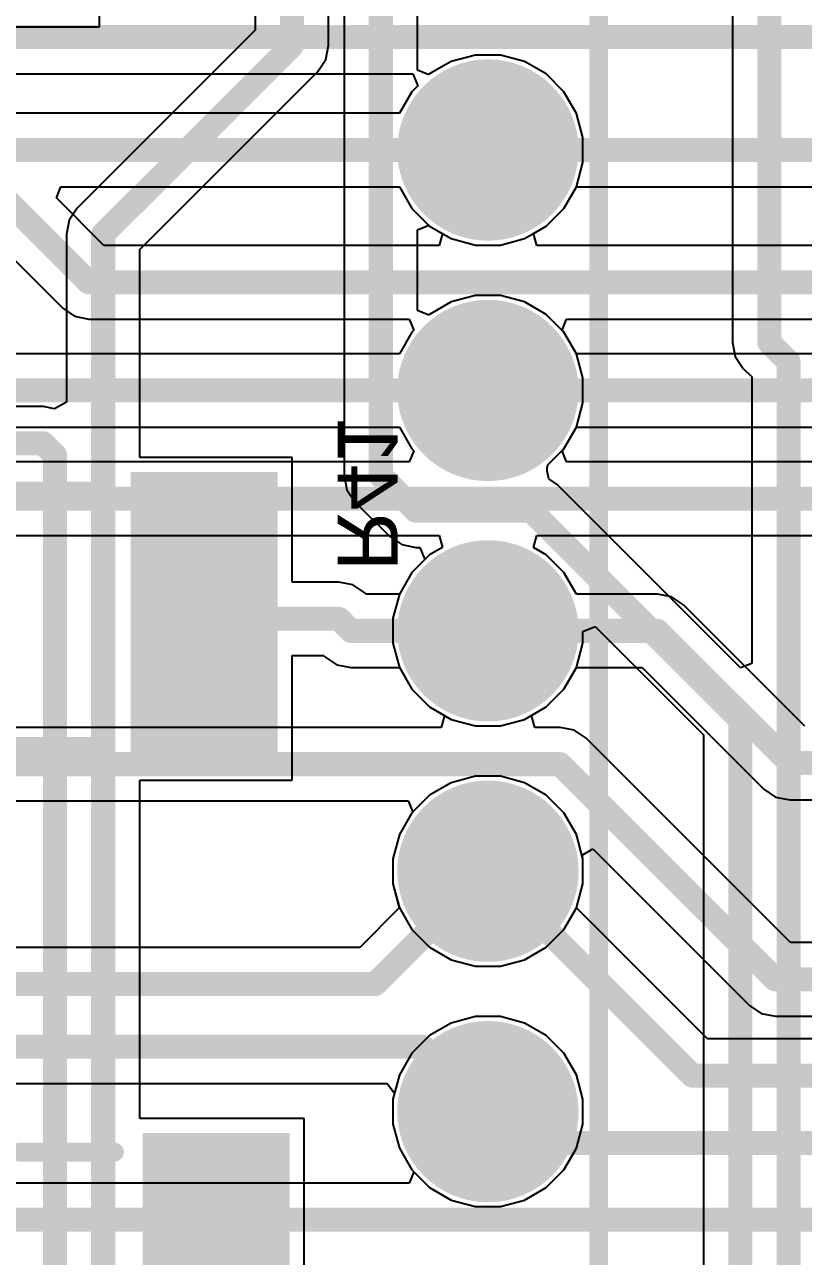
# Model space of a CAD drawing. Header units: inches. Extents: x -8.09 to -2.28, y -0.1 to 6.11.
# Drawn here: x -5.728 to -5.404, y 2.06 to 2.572 of the extents above; entities that cross this region are included whole.
import ezdxf

# ---------------------------------------------------------------- set-up
doc = ezdxf.new("R2010")
doc.units = ezdxf.units.IN
doc.header["$MEASUREMENT"] = 0
for name, color, linetype in [('BottomLayer', 5, 'Continuous'), ('BottomSolder', 6, 'Continuous'), ('InternalPlane1', 76, 'Continuous'), ('InternalPlane2', 16, 'Continuous'), ('MultiLayer', 9, 'Continuous'), ('PadHoleLayer', 156, 'Continuous'), ('TopLayer', 1, 'Continuous'), ('TopOverlay', 2, 'Continuous'), ('TopPaste', 8, 'Continuous'), ('TopSolder', 216, 'Continuous')]:
    doc.layers.add(name, color=color, linetype=linetype)
doc.styles.add('Arial', font='', dxfattribs={"height": 0.2})
doc.styles.get('Arial').set_extended_font_data('Arial')

# ---------------------------------------------------------------- blocks, each defined once
blk = doc.blocks.new('PDIP600_P40_13')
at = {"layer": 'BottomLayer'}
h = blk.add_hatch(color=5, dxfattribs=at)
edge = h.paths.add_edge_path()
edge.add_arc((0.3, 0.65), 0.02953, 0, 360)
h = blk.add_hatch(color=5, dxfattribs=at)
edge = h.paths.add_edge_path()
edge.add_arc((0.3, 0.55), 0.02953, 0, 360)
h = blk.add_hatch(color=5, dxfattribs=at)
edge = h.paths.add_edge_path()
edge.add_arc((0.3, 0.45), 0.02953, 0, 360)
h = blk.add_hatch(color=5, dxfattribs=at)
edge = h.paths.add_edge_path()
edge.add_arc((0.3, 0.35), 0.02953, 0, 360)
h = blk.add_hatch(color=5, dxfattribs=at)
edge = h.paths.add_edge_path()
edge.add_arc((0.3, 0.25), 0.02953, 0, 360)
at = {"layer": 'BottomSolder'}
h = blk.add_hatch(color=6, dxfattribs=at)
edge = h.paths.add_edge_path()
edge.add_arc((0.3, 0.65), 0.03353, 0, 360)
h = blk.add_hatch(color=6, dxfattribs=at)
edge = h.paths.add_edge_path()
edge.add_arc((0.3, 0.55), 0.03353, 0, 360)
h = blk.add_hatch(color=6, dxfattribs=at)
edge = h.paths.add_edge_path()
edge.add_arc((0.3, 0.45), 0.03353, 0, 360)
h = blk.add_hatch(color=6, dxfattribs=at)
edge = h.paths.add_edge_path()
edge.add_arc((0.3, 0.35), 0.03353, 0, 360)
h = blk.add_hatch(color=6, dxfattribs=at)
edge = h.paths.add_edge_path()
edge.add_arc((0.3, 0.25), 0.03353, 0, 360)
at = {"layer": 'InternalPlane1'}
h = blk.add_hatch(color=76, dxfattribs=at)
edge = h.paths.add_edge_path()
edge.add_arc((0.3, 0.65), 0.03772, 0, 360)
h = blk.add_hatch(color=76, dxfattribs=at)
edge = h.paths.add_edge_path()
edge.add_arc((0.3, 0.55), 0.03772, 0, 360)
h = blk.add_hatch(color=76, dxfattribs=at)
edge = h.paths.add_edge_path()
edge.add_arc((0.3, 0.45), 0.03772, 0, 360)
h = blk.add_hatch(color=76, dxfattribs=at)
edge = h.paths.add_edge_path()
edge.add_arc((0.3, 0.35), 0.03772, 0, 360)
h = blk.add_hatch(color=76, dxfattribs=at)
edge = h.paths.add_edge_path()
edge.add_arc((0.3, 0.25), 0.03772, 0, 360)
at = {"layer": 'InternalPlane2'}
h = blk.add_hatch(color=16, dxfattribs=at)
edge = h.paths.add_edge_path()
edge.add_arc((0.3, 0.65), 0.03772, 0, 360)
h = blk.add_hatch(color=16, dxfattribs=at)
edge = h.paths.add_edge_path()
edge.add_arc((0.3, 0.55), 0.03772, 0, 360)
h = blk.add_hatch(color=16, dxfattribs=at)
edge = h.paths.add_edge_path()
edge.add_arc((0.3, 0.45), 0.03772, 0, 360)
h = blk.add_hatch(color=16, dxfattribs=at)
edge = h.paths.add_edge_path()
edge.add_arc((0.3, 0.35), 0.03772, 0, 360)
h = blk.add_hatch(color=16, dxfattribs=at)
edge = h.paths.add_edge_path()
edge.add_arc((0.3, 0.25), 0.03772, 0, 360)
at = {"layer": 'MultiLayer'}
h = blk.add_hatch(color=9, dxfattribs=at)
edge = h.paths.add_edge_path()
edge.add_arc((0.3, 0.65), 0.02953, 0, 360)
h = blk.add_hatch(color=9, dxfattribs=at)
edge = h.paths.add_edge_path()
edge.add_arc((0.3, 0.55), 0.02953, 0, 360)
h = blk.add_hatch(color=9, dxfattribs=at)
edge = h.paths.add_edge_path()
edge.add_arc((0.3, 0.45), 0.02953, 0, 360)
h = blk.add_hatch(color=9, dxfattribs=at)
edge = h.paths.add_edge_path()
edge.add_arc((0.3, 0.35), 0.02953, 0, 360)
h = blk.add_hatch(color=9, dxfattribs=at)
edge = h.paths.add_edge_path()
edge.add_arc((0.3, 0.25), 0.02953, 0, 360)
at = {"layer": 'PadHoleLayer'}
h = blk.add_hatch(color=156, dxfattribs=at)
edge = h.paths.add_edge_path()
edge.add_arc((0.3, 0.65), 0.01772, 0, 360)
h = blk.add_hatch(color=156, dxfattribs=at)
edge = h.paths.add_edge_path()
edge.add_arc((0.3, 0.55), 0.01772, 0, 360)
h = blk.add_hatch(color=156, dxfattribs=at)
edge = h.paths.add_edge_path()
edge.add_arc((0.3, 0.45), 0.01772, 0, 360)
h = blk.add_hatch(color=156, dxfattribs=at)
edge = h.paths.add_edge_path()
edge.add_arc((0.3, 0.35), 0.01772, 0, 360)
h = blk.add_hatch(color=156, dxfattribs=at)
edge = h.paths.add_edge_path()
edge.add_arc((0.3, 0.25), 0.01772, 0, 360)
at = {"layer": 'TopLayer'}
h = blk.add_hatch(color=1, dxfattribs=at)
edge = h.paths.add_edge_path()
edge.add_arc((0.3, 0.65), 0.02953, 0, 360)
h = blk.add_hatch(color=1, dxfattribs=at)
edge = h.paths.add_edge_path()
edge.add_arc((0.3, 0.55), 0.02953, 0, 360)
h = blk.add_hatch(color=1, dxfattribs=at)
edge = h.paths.add_edge_path()
edge.add_arc((0.3, 0.45), 0.02953, 0, 360)
h = blk.add_hatch(color=1, dxfattribs=at)
edge = h.paths.add_edge_path()
edge.add_arc((0.3, 0.35), 0.02953, 0, 360)
h = blk.add_hatch(color=1, dxfattribs=at)
edge = h.paths.add_edge_path()
edge.add_arc((0.3, 0.25), 0.02953, 0, 360)
at = {"layer": 'TopSolder'}
h = blk.add_hatch(color=216, dxfattribs=at)
edge = h.paths.add_edge_path()
edge.add_arc((0.3, 0.65), 0.03353, 0, 360)
h = blk.add_hatch(color=216, dxfattribs=at)
edge = h.paths.add_edge_path()
edge.add_arc((0.3, 0.55), 0.03353, 0, 360)
h = blk.add_hatch(color=216, dxfattribs=at)
edge = h.paths.add_edge_path()
edge.add_arc((0.3, 0.45), 0.03353, 0, 360)
h = blk.add_hatch(color=216, dxfattribs=at)
edge = h.paths.add_edge_path()
edge.add_arc((0.3, 0.35), 0.03353, 0, 360)
h = blk.add_hatch(color=216, dxfattribs=at)
edge = h.paths.add_edge_path()
edge.add_arc((0.3, 0.25), 0.03353, 0, 360)
at = {"layer": 'TopOverlay'}
blk.add_lwpolyline([(0.25394, 1.05709, 0.00787, 0.00787, 0), (0.25394, -1.05709, 0.00787, 0.00787, 0)], format="xyseb", dxfattribs=at)
blk = doc.blocks.new('RESC3226X70X40ML20T20_50')
at = {"layer": 'TopLayer'}
for points in [[(-0.08858, -0.05709), (-0.08858, 0.05709), (-0.03543, 0.05709), (-0.03543, -0.05709)], [(0.03543, -0.05709), (0.03543, 0.05709), (0.08858, 0.05709), (0.08858, -0.05709)]]:
    blk.add_hatch(color=1, dxfattribs=at).paths.add_polyline_path(points)
at = {"layer": 'TopPaste'}
for points in [[(-0.08858, -0.05709), (-0.08858, 0.05709), (-0.03543, 0.05709), (-0.03543, -0.05709)], [(0.03543, -0.05709), (0.03543, 0.05709), (0.08858, 0.05709), (0.08858, -0.05709)]]:
    blk.add_hatch(color=8, dxfattribs=at).paths.add_polyline_path(points)
at = {"layer": 'TopSolder'}
for points in [[(-0.09258, -0.06109), (-0.09258, 0.06109), (-0.03143, 0.06109), (-0.03143, -0.06109)], [(0.03143, -0.06109), (0.03143, 0.06109), (0.09258, 0.06109), (0.09258, -0.06109)]]:
    blk.add_hatch(color=216, dxfattribs=at).paths.add_polyline_path(points)
at = {"layer": 'TopOverlay'}
for points in [[(-0.01969, 0.05315, 0.00787, 0.00787, 0), (0.01969, 0.05315, 0.00787, 0.00787, 0)], [(-0.01969, -0.05315, 0.00787, 0.00787, 0), (0.01969, -0.05315, 0.00787, 0.00787, 0)]]:
    blk.add_lwpolyline(points, format="xyseb", dxfattribs=at)
for points in [[(-0.02165, 0.05315, 0.00394, 0.00394, 1), (-0.01772, 0.05315, 0.00394, 0.00394, 1)], [(0.01772, 0.05315, 0.00394, 0.00394, 1), (0.02165, 0.05315, 0.00394, 0.00394, 1)], [(-0.02165, -0.05315, 0.00394, 0.00394, 1), (-0.01772, -0.05315, 0.00394, 0.00394, 1)], [(0.01772, -0.05315, 0.00394, 0.00394, 1), (0.02165, -0.05315, 0.00394, 0.00394, 1)]]:
    blk.add_lwpolyline(points, format="xyseb", close=True, dxfattribs=at)
blk = doc.blocks.new('RESC3226X70X40ML20T20_54')
at = {"layer": 'TopLayer'}
for points in [[(-0.08858, -0.05709), (-0.08858, 0.05709), (-0.03543, 0.05709), (-0.03543, -0.05709)], [(0.03543, -0.05709), (0.03543, 0.05709), (0.08858, 0.05709), (0.08858, -0.05709)]]:
    blk.add_hatch(color=1, dxfattribs=at).paths.add_polyline_path(points)
at = {"layer": 'TopPaste'}
for points in [[(-0.08858, -0.05709), (-0.08858, 0.05709), (-0.03543, 0.05709), (-0.03543, -0.05709)], [(0.03543, -0.05709), (0.03543, 0.05709), (0.08858, 0.05709), (0.08858, -0.05709)]]:
    blk.add_hatch(color=8, dxfattribs=at).paths.add_polyline_path(points)
at = {"layer": 'TopSolder'}
for points in [[(-0.09258, -0.06109), (-0.09258, 0.06109), (-0.03143, 0.06109), (-0.03143, -0.06109)], [(0.03143, -0.06109), (0.03143, 0.06109), (0.09258, 0.06109), (0.09258, -0.06109)]]:
    blk.add_hatch(color=216, dxfattribs=at).paths.add_polyline_path(points)
at = {"layer": 'TopOverlay'}
for points in [[(-0.01969, 0.05315, 0.00787, 0.00787, 0), (0.01969, 0.05315, 0.00787, 0.00787, 0)], [(-0.01969, -0.05315, 0.00787, 0.00787, 0), (0.01969, -0.05315, 0.00787, 0.00787, 0)]]:
    blk.add_lwpolyline(points, format="xyseb", dxfattribs=at)
for points in [[(-0.02165, 0.05315, 0.00394, 0.00394, 1), (-0.01772, 0.05315, 0.00394, 0.00394, 1)], [(0.01772, 0.05315, 0.00394, 0.00394, 1), (0.02165, 0.05315, 0.00394, 0.00394, 1)], [(-0.02165, -0.05315, 0.00394, 0.00394, 1), (-0.01772, -0.05315, 0.00394, 0.00394, 1)], [(0.01772, -0.05315, 0.00394, 0.00394, 1), (0.02165, -0.05315, 0.00394, 0.00394, 1)]]:
    blk.add_lwpolyline(points, format="xyseb", close=True, dxfattribs=at)

msp = doc.modelspace()

# ---------------------------------------------------------------- linework, layer by layer
at = {"layer": 'BottomLayer'}
for p, q in [((-5.90777, 2.55171), (-5.56627, 2.55171)), ((-5.56627, 2.55171), (-5.56419, 2.54671)), ((-5.56419, 2.54671), (-5.56663, 2.54427)), ((-5.56663, 2.54427), (-5.57181, 2.53529)), ((-5.57181, 2.53529), (-6.19414, 2.53529)), ((-5.71446, 2.50009), (-5.71254, 2.50471)), ((-5.71254, 2.50471), (-5.57181, 2.50471)), ((-5.57181, 2.50471), (-5.56663, 2.49573)), ((-5.50337, 2.49573), (-5.49819, 2.50471)), ((-5.49819, 2.50471), (-5.36958, 2.50471)), ((-5.69467, 2.48029), (-5.71446, 2.50009)), ((-5.56663, 2.49573), (-5.55927, 2.48837)), ((-5.51073, 2.48837), (-5.50337, 2.49573)), ((-5.55927, 2.48837), (-5.55394, 2.48529)), ((-5.55394, 2.48529), (-5.55528, 2.48029)), ((-5.51606, 2.48529), (-5.51073, 2.48837)), ((-5.51472, 2.48029), (-5.51606, 2.48529)), ((-5.74011, 2.48249), (-5.71181, 2.45419)), ((-5.55528, 2.48029), (-5.69467, 2.48029)), ((-5.34436, 2.48029), (-5.51472, 2.48029)), ((-5.71181, 2.45419), (-5.70685, 2.45087)), ((-5.70685, 2.45087), (-5.701, 2.44971)), ((-5.701, 2.44971), (-5.56773, 2.44971)), ((-5.56773, 2.44971), (-5.56581, 2.44509)), ((-5.50419, 2.44509), (-5.50227, 2.44971)), ((-5.50227, 2.44971), (-5.27237, 2.44971)), ((-5.56663, 2.44427), (-5.57181, 2.43529)), ((-5.56581, 2.44509), (-5.56663, 2.44427)), ((-5.50337, 2.44427), (-5.50419, 2.44509)), ((-5.49819, 2.43529), (-5.50337, 2.44427)), ((-5.57181, 2.43529), (-5.74465, 2.43529)), ((-5.26449, 2.43529), (-5.49819, 2.43529)), ((-7.05214, 2.40471), (-5.57181, 2.40471)), ((-5.57181, 2.40471), (-5.56663, 2.39573)), ((-5.50337, 2.39573), (-5.49819, 2.40471)), ((-5.49819, 2.40471), (-5.26033, 2.40471)), ((-5.56581, 2.39491), (-5.56773, 2.39029)), ((-5.56663, 2.39573), (-5.56581, 2.39491)), ((-5.50419, 2.39491), (-5.50337, 2.39573)), ((-5.50227, 2.39029), (-5.50419, 2.39491)), ((-5.56773, 2.39029), (-7.04742, 2.39029)), ((-5.273, 2.39029), (-5.50227, 2.39029)), ((-6.91714, 2.35971), (-5.55528, 2.35971)), ((-5.55528, 2.35971), (-5.55394, 2.35471)), ((-5.51606, 2.35471), (-5.51472, 2.35971)), ((-5.51472, 2.35971), (-5.27933, 2.35971)), ((-5.55394, 2.35471), (-5.55927, 2.35163)), ((-5.51073, 2.35163), (-5.51606, 2.35471)), ((-5.55927, 2.35163), (-5.56663, 2.34427)), ((-5.50337, 2.34427), (-5.51073, 2.35163)), ((-5.56663, 2.34427), (-5.57183, 2.33526)), ((-5.49819, 2.33529), (-5.50337, 2.34427)), ((-5.57183, 2.33526), (-5.57453, 2.3252)), ((-5.4645, 2.33529), (-5.49819, 2.33529)), ((-5.45865, 2.33413), (-5.4645, 2.33529)), ((-5.45369, 2.33081), (-5.45865, 2.33413)), ((-5.40317, 2.28029), (-5.45369, 2.33081)), ((-5.57453, 2.3252), (-5.57453, 2.3148)), ((-5.57453, 2.3148), (-5.57183, 2.30474)), ((-5.57183, 2.30474), (-5.56663, 2.29573)), ((-5.50337, 2.29573), (-5.49819, 2.30471)), ((-5.49819, 2.30471), (-5.47083, 2.30471)), ((-5.47083, 2.30471), (-5.42031, 2.25419)), ((-5.56663, 2.29573), (-5.55927, 2.28837)), ((-5.51073, 2.28837), (-5.50337, 2.29573)), ((-5.55927, 2.28837), (-5.55312, 2.28482)), ((-5.51688, 2.28482), (-5.51073, 2.28837)), ((-5.55312, 2.28482), (-5.55446, 2.27982)), ((-5.51554, 2.27982), (-5.51688, 2.28482)), ((-5.55446, 2.27982), (-7.17147, 2.27982)), ((-5.505, 2.27982), (-5.51554, 2.27982)), ((-5.49915, 2.27866), (-5.505, 2.27982)), ((-5.49419, 2.27534), (-5.49915, 2.27866)), ((-5.40914, 2.19029), (-5.49419, 2.27534)), ((-5.42031, 2.25419), (-5.41535, 2.25087)), ((-5.41535, 2.25087), (-5.4095, 2.24971)), ((-5.4095, 2.24971), (-4.96773, 2.24971)), ((-5.80903, 2.24923), (-5.5682, 2.24923)), ((-5.56663, 2.24427), (-5.57183, 2.23526)), ((-5.5682, 2.24923), (-5.56629, 2.24461)), ((-5.56629, 2.24461), (-5.56663, 2.24427)), ((-5.57183, 2.23526), (-5.57453, 2.2252)), ((-5.49587, 2.2267), (-5.49139, 2.22929)), ((-5.49139, 2.22929), (-5.42629, 2.16419)), ((-5.57453, 2.2252), (-5.57453, 2.2148)), ((-5.49547, 2.2252), (-5.49587, 2.2267)), ((-5.49547, 2.2148), (-5.49547, 2.2252)), ((-5.57453, 2.2148), (-5.57184, 2.20478)), ((-5.49816, 2.20478), (-5.49547, 2.2148)), ((-5.57184, 2.20478), (-5.58831, 2.18832)), ((-5.44367, 2.15029), (-5.49816, 2.20478)), ((-5.58831, 2.18832), (-5.79786, 2.18832)), ((-4.96773, 2.19029), (-5.40914, 2.19029)), ((-5.42629, 2.16419), (-5.42132, 2.16087)), ((-5.42132, 2.16087), (-5.41547, 2.15971)), ((-5.41547, 2.15971), (-4.95528, 2.15971)), ((-5.026, 2.15029), (-5.44367, 2.15029)), ((-7.04267, 2.13171), (-5.57689, 2.13171)), ((-5.57689, 2.13171), (-5.57385, 2.12774)), ((-5.57385, 2.12774), (-5.57453, 2.1252)), ((-5.57453, 2.1252), (-5.57453, 2.1148)), ((-5.57453, 2.1148), (-5.57183, 2.10474)), ((-5.57183, 2.10474), (-5.56663, 2.09573)), ((-5.56663, 2.09573), (-5.56581, 2.09491)), ((-5.56581, 2.09491), (-5.56773, 2.09029)), ((-5.56773, 2.09029), (-7.004, 2.09029))]:
    msp.add_line(p, q, dxfattribs=at)
for points in [[(-5.90777, 2.567, 0.01, 0.01, 0), (-5.32803, 2.567, 0.01, 0.01, 0)], [(-7.187, 2.52, 0.01, 0.01, 0), (-5.535, 2.52, 0.01, 0.01, 0)], [(-5.535, 2.52, 0.01, 0.01, 0), (-5.338, 2.52, 0.01, 0.01, 0)], [(-5.736, 2.5, 0.01, 0.01, 0), (-5.701, 2.465, 0.01, 0.01, 0)], [(-5.701, 2.465, 0.01, 0.01, 0), (-5.26603, 2.465, 0.01, 0.01, 0)], [(-5.751, 2.42, 0.01, 0.01, 0), (-5.535, 2.42, 0.01, 0.01, 0)], [(-5.535, 2.42, 0.01, 0.01, 0), (-5.254, 2.42, 0.01, 0.01, 0)], [(-7.079, 2.375, 0.01, 0.01, 0), (-5.273, 2.375, 0.01, 0.01, 0)], [(-5.535, 2.32, 0.01, 0.01, 0), (-5.4645, 2.32, 0.01, 0.01, 0)], [(-5.4645, 2.32, 0.01, 0.01, 0), (-5.4095, 2.265, 0.01, 0.01, 0)], [(-5.4095, 2.265, 0.01, 0.01, 0), (-4.776, 2.265, 0.01, 0.01, 0)], [(-7.17147, 2.26453, 0.01, 0.01, 0), (-5.505, 2.26453, 0.01, 0.01, 0)], [(-5.505, 2.26453, 0.01, 0.01, 0), (-5.41547, 2.175, 0.01, 0.01, 0)], [(-5.58197, 2.17303, 0.01, 0.01, 0), (-5.535, 2.22, 0.01, 0.01, 0)], [(-5.535, 2.22, 0.01, 0.01, 0), (-5.45, 2.135, 0.01, 0.01, 0)], [(-7.12797, 2.17303, 0.01, 0.01, 0), (-5.58197, 2.17303, 0.01, 0.01, 0)], [(-5.41547, 2.175, 0.01, 0.01, 0), (-4.893, 2.175, 0.01, 0.01, 0)], [(-7.049, 2.147, 0.01, 0.01, 0), (-5.562, 2.147, 0.01, 0.01, 0)], [(-5.562, 2.147, 0.01, 0.01, 0), (-5.535, 2.12, 0.01, 0.01, 0)], [(-5.45, 2.135, 0.01, 0.01, 0), (-5.026, 2.135, 0.01, 0.01, 0)], [(-5.535, 2.107, 0.01, 0.01, 0), (-5.535, 2.12, 0.01, 0.01, 0)], [(-5.535, 2.107, 0.01, 0.01, 0), (-5.248, 2.107, 0.01, 0.01, 0)], [(-7.027, 2.075, 0.01, 0.01, 0), (-5.149, 2.075, 0.01, 0.01, 0)]]:
    msp.add_lwpolyline(points, format="xyseb", dxfattribs=at)
for points in [[(-5.5375, 2.52, 0.005, 0.005, 1), (-5.5325, 2.52, 0.005, 0.005, 1)], [(-5.5375, 2.52, 0.005, 0.005, 1), (-5.5325, 2.52, 0.005, 0.005, 1)], [(-5.7035, 2.465, 0.005, 0.005, 1), (-5.6985, 2.465, 0.005, 0.005, 1)], [(-5.7035, 2.465, 0.005, 0.005, 1), (-5.6985, 2.465, 0.005, 0.005, 1)], [(-5.5375, 2.42, 0.005, 0.005, 1), (-5.5325, 2.42, 0.005, 0.005, 1)], [(-5.5375, 2.42, 0.005, 0.005, 1), (-5.5325, 2.42, 0.005, 0.005, 1)], [(-5.5375, 2.32, 0.005, 0.005, 1), (-5.5325, 2.32, 0.005, 0.005, 1)], [(-5.467, 2.32, 0.005, 0.005, 1), (-5.462, 2.32, 0.005, 0.005, 1)], [(-5.467, 2.32, 0.005, 0.005, 1), (-5.462, 2.32, 0.005, 0.005, 1)], [(-5.412, 2.265, 0.005, 0.005, 1), (-5.407, 2.265, 0.005, 0.005, 1)], [(-5.412, 2.265, 0.005, 0.005, 1), (-5.407, 2.265, 0.005, 0.005, 1)], [(-5.5075, 2.26453, 0.005, 0.005, 1), (-5.5025, 2.26453, 0.005, 0.005, 1)], [(-5.5075, 2.26453, 0.005, 0.005, 1), (-5.5025, 2.26453, 0.005, 0.005, 1)], [(-5.5375, 2.22, 0.005, 0.005, 1), (-5.5325, 2.22, 0.005, 0.005, 1)], [(-5.5375, 2.22, 0.005, 0.005, 1), (-5.5325, 2.22, 0.005, 0.005, 1)], [(-5.58447, 2.17303, 0.005, 0.005, 1), (-5.57947, 2.17303, 0.005, 0.005, 1)], [(-5.58447, 2.17303, 0.005, 0.005, 1), (-5.57947, 2.17303, 0.005, 0.005, 1)], [(-5.41797, 2.175, 0.005, 0.005, 1), (-5.41297, 2.175, 0.005, 0.005, 1)], [(-5.41797, 2.175, 0.005, 0.005, 1), (-5.41297, 2.175, 0.005, 0.005, 1)], [(-5.5645, 2.147, 0.005, 0.005, 1), (-5.5595, 2.147, 0.005, 0.005, 1)], [(-5.5645, 2.147, 0.005, 0.005, 1), (-5.5595, 2.147, 0.005, 0.005, 1)], [(-5.4525, 2.135, 0.005, 0.005, 1), (-5.4475, 2.135, 0.005, 0.005, 1)], [(-5.4525, 2.135, 0.005, 0.005, 1), (-5.4475, 2.135, 0.005, 0.005, 1)], [(-5.5375, 2.12, 0.005, 0.005, 1), (-5.5325, 2.12, 0.005, 0.005, 1)], [(-5.5375, 2.12, 0.005, 0.005, 1), (-5.5325, 2.12, 0.005, 0.005, 1)], [(-5.5375, 2.107, 0.005, 0.005, 1), (-5.5325, 2.107, 0.005, 0.005, 1)], [(-5.5375, 2.107, 0.005, 0.005, 1), (-5.5325, 2.107, 0.005, 0.005, 1)]]:
    msp.add_lwpolyline(points, format="xyseb", close=True, dxfattribs=at)
at = {"layer": 'TopLayer'}
for p, q in [((-5.60124, 2.56347), (-5.60124, 3.22926)), ((-5.59482, 3.22773), (-5.59482, 2.38453)), ((-5.43329, 3.09667), (-5.43329, 2.44)), ((-5.63183, 2.63401), (-5.63183, 2.5698)), ((-5.69654, 2.57118), (-5.69654, 2.58459)), ((-5.56423, 2.5532), (-5.56423, 2.5868)), ((-5.78071, 2.57118), (-5.69654, 2.57118)), ((-5.63183, 2.5698), (-5.70581, 2.49581)), ((-5.6024, 2.55761), (-5.60124, 2.56347)), ((-5.60572, 2.55265), (-5.6024, 2.55761)), ((-5.55026, 2.55683), (-5.55927, 2.55163)), ((-5.5402, 2.55953), (-5.55026, 2.55683)), ((-5.5298, 2.55953), (-5.5402, 2.55953)), ((-5.51974, 2.55683), (-5.5298, 2.55953)), ((-5.51073, 2.55163), (-5.51974, 2.55683)), ((-5.67971, 2.47867), (-5.60572, 2.55265)), ((-5.55961, 2.55129), (-5.56423, 2.5532)), ((-5.55927, 2.55163), (-5.55961, 2.55129)), ((-5.50337, 2.54427), (-5.51073, 2.55163)), ((-5.49817, 2.53526), (-5.50337, 2.54427)), ((-5.49547, 2.5252), (-5.49817, 2.53526)), ((-5.49547, 2.5148), (-5.49547, 2.5252)), ((-5.49817, 2.50474), (-5.49547, 2.5148)), ((-5.50337, 2.49573), (-5.49817, 2.50474)), ((-5.70581, 2.49581), (-5.70913, 2.49085)), ((-5.51073, 2.48837), (-5.50337, 2.49573)), ((-5.70913, 2.49085), (-5.71029, 2.485)), ((-5.56423, 2.4868), (-5.55961, 2.48871)), ((-5.56423, 2.4532), (-5.56423, 2.4868)), ((-5.55961, 2.48871), (-5.55927, 2.48837)), ((-5.55927, 2.48837), (-5.55026, 2.48317)), ((-5.51974, 2.48317), (-5.51073, 2.48837)), ((-5.71029, 2.485), (-5.71029, 2.41511)), ((-5.55026, 2.48317), (-5.5402, 2.48047)), ((-5.5402, 2.48047), (-5.5298, 2.48047)), ((-5.5298, 2.48047), (-5.51974, 2.48317)), ((-5.67971, 2.39209), (-5.67971, 2.47867)), ((-5.5402, 2.45953), (-5.55026, 2.45683)), ((-5.5298, 2.45953), (-5.5402, 2.45953)), ((-5.51974, 2.45683), (-5.5298, 2.45953)), ((-5.55026, 2.45683), (-5.55927, 2.45163)), ((-5.51073, 2.45163), (-5.51974, 2.45683)), ((-5.55961, 2.45129), (-5.56423, 2.4532)), ((-5.55927, 2.45163), (-5.55961, 2.45129)), ((-5.50337, 2.44427), (-5.51073, 2.45163)), ((-5.49817, 2.43526), (-5.50337, 2.44427)), ((-5.43329, 2.44), (-5.43213, 2.43415)), ((-5.49547, 2.4252), (-5.49817, 2.43526)), ((-5.43213, 2.43415), (-5.42881, 2.42919)), ((-5.42881, 2.42919), (-5.42529, 2.42567)), ((-5.49547, 2.4148), (-5.49547, 2.4252)), ((-5.42529, 2.42567), (-5.42529, 2.30646)), ((-5.72, 2.41329), (-5.78667, 2.41329)), ((-5.71529, 2.41236), (-5.72, 2.41329)), ((-5.71029, 2.41511), (-5.71529, 2.41236)), ((-5.49817, 2.40474), (-5.49547, 2.4148)), ((-5.50337, 2.39573), (-5.49817, 2.40474)), ((-5.51011, 2.38899), (-5.50337, 2.39573)), ((-5.61642, 2.39209), (-5.67971, 2.39209)), ((-5.61642, 2.34029), (-5.61642, 2.39209)), ((-5.51038, 2.3877), (-5.51011, 2.38899)), ((-5.51035, 2.38643), (-5.51038, 2.3877)), ((-5.59482, 2.38453), (-5.59366, 2.37868)), ((-5.50972, 2.38318), (-5.51035, 2.38643)), ((-5.50619, 2.38081), (-5.50972, 2.38318)), ((-5.59366, 2.37868), (-5.59034, 2.37371)), ((-5.42991, 2.30454), (-5.50619, 2.38081)), ((-5.59034, 2.37371), (-5.57581, 2.35919)), ((-5.57581, 2.35919), (-5.57085, 2.35587)), ((-5.57085, 2.35587), (-5.565, 2.35471)), ((-5.565, 2.35471), (-5.56327, 2.35471)), ((-5.56327, 2.35471), (-5.56119, 2.34971)), ((-5.56119, 2.34971), (-5.56663, 2.34427)), ((-5.56663, 2.34427), (-5.57181, 2.33529)), ((-5.597, 2.34029), (-5.61642, 2.34029)), ((-5.59115, 2.33913), (-5.597, 2.34029)), ((-5.58619, 2.33581), (-5.59115, 2.33913)), ((-5.58567, 2.33529), (-5.58619, 2.33581)), ((-5.57181, 2.33529), (-5.58567, 2.33529)), ((-5.49547, 2.31977), (-5.49047, 2.32184)), ((-5.49047, 2.32184), (-5.44529, 2.27667)), ((-5.49547, 2.3148), (-5.49547, 2.31977)), ((-5.49817, 2.30474), (-5.49547, 2.3148)), ((-5.61642, 2.25791), (-5.61642, 2.30971)), ((-5.61642, 2.30971), (-5.60333, 2.30971)), ((-5.60333, 2.30971), (-5.60281, 2.30919)), ((-5.60281, 2.30919), (-5.59785, 2.30587)), ((-5.59785, 2.30587), (-5.592, 2.30471)), ((-5.42529, 2.30646), (-5.42991, 2.30454)), ((-5.592, 2.30471), (-5.57181, 2.30471)), ((-5.57181, 2.30471), (-5.56663, 2.29573)), ((-5.50337, 2.29573), (-5.49817, 2.30474)), ((-5.56663, 2.29573), (-5.55927, 2.28837)), ((-5.51073, 2.28837), (-5.50337, 2.29573)), ((-5.55927, 2.28837), (-5.55026, 2.28317)), ((-5.51974, 2.28317), (-5.51073, 2.28837)), ((-5.55026, 2.28317), (-5.5402, 2.28047)), ((-5.5402, 2.28047), (-5.5298, 2.28047)), ((-5.5298, 2.28047), (-5.51974, 2.28317)), ((-5.44529, 2.27667), (-5.44529, 1.8584)), ((-5.67971, 2.11709), (-5.67971, 2.25791)), ((-5.67971, 2.25791), (-5.61642, 2.25791)), ((-5.55026, 2.25683), (-5.55927, 2.25163)), ((-5.5402, 2.25953), (-5.55026, 2.25683)), ((-5.5298, 2.25953), (-5.5402, 2.25953)), ((-5.51974, 2.25683), (-5.5298, 2.25953)), ((-5.51073, 2.25163), (-5.51974, 2.25683)), ((-5.55927, 2.25163), (-5.56663, 2.24427)), ((-5.50337, 2.24427), (-5.51073, 2.25163)), ((-5.56663, 2.24427), (-5.57183, 2.23526)), ((-5.49817, 2.23526), (-5.50337, 2.24427)), ((-5.57183, 2.23526), (-5.57453, 2.2252)), ((-5.49547, 2.2252), (-5.49817, 2.23526)), ((-5.57453, 2.2252), (-5.57453, 2.2148)), ((-5.49547, 2.2148), (-5.49547, 2.2252)), ((-5.57453, 2.2148), (-5.57183, 2.20474)), ((-5.49817, 2.20474), (-5.49547, 2.2148)), ((-5.57183, 2.20474), (-5.56663, 2.19573)), ((-5.50337, 2.19573), (-5.49817, 2.20474)), ((-5.56663, 2.19573), (-5.55927, 2.18837)), ((-5.51073, 2.18837), (-5.50337, 2.19573)), ((-5.55927, 2.18837), (-5.55026, 2.18317)), ((-5.51974, 2.18317), (-5.51073, 2.18837)), ((-5.55026, 2.18317), (-5.5402, 2.18047)), ((-5.5298, 2.18047), (-5.51974, 2.18317)), ((-5.5402, 2.18047), (-5.5298, 2.18047)), ((-5.5402, 2.15953), (-5.55026, 2.15683)), ((-5.5298, 2.15953), (-5.5402, 2.15953)), ((-5.51974, 2.15683), (-5.5298, 2.15953)), ((-5.55026, 2.15683), (-5.55927, 2.15163)), ((-5.51073, 2.15163), (-5.51974, 2.15683)), ((-5.55927, 2.15163), (-5.56663, 2.14427)), ((-5.50337, 2.14427), (-5.51073, 2.15163)), ((-5.56663, 2.14427), (-5.57183, 2.13526)), ((-5.49817, 2.13526), (-5.50337, 2.14427)), ((-5.57183, 2.13526), (-5.57453, 2.1252)), ((-5.49547, 2.1252), (-5.49817, 2.13526)), ((-5.57453, 2.1252), (-5.57453, 2.1148)), ((-5.49547, 2.1148), (-5.49547, 2.1252)), ((-5.61142, 2.11709), (-5.67971, 2.11709)), ((-5.61142, 2.03529), (-5.61142, 2.11709)), ((-5.57453, 2.1148), (-5.57183, 2.10474)), ((-5.49817, 2.10474), (-5.49547, 2.1148)), ((-5.57183, 2.10474), (-5.56663, 2.09573)), ((-5.50337, 2.09573), (-5.49817, 2.10474)), ((-5.56663, 2.09573), (-5.55927, 2.08837)), ((-5.51073, 2.08837), (-5.50337, 2.09573)), ((-5.55927, 2.08837), (-5.55026, 2.08317)), ((-5.51974, 2.08317), (-5.51073, 2.08837)), ((-5.55026, 2.08317), (-5.5402, 2.08047)), ((-5.5402, 2.08047), (-5.5298, 2.08047)), ((-5.5298, 2.08047), (-5.51974, 2.08317))]:
    msp.add_line(p, q, dxfattribs=at)
for points in [[(-5.57953, 2.38453, 0.01, 0.01, 0), (-5.57953, 3.24447, 0.01, 0.01, 0)], [(-5.61653, 2.56347, 0.01, 0.01, 0), (-5.61653, 3.23847, 0.01, 0.01, 0)], [(-5.418, 2.44, 0.01, 0.01, 0), (-5.418, 3.103, 0.01, 0.01, 0)], [(-5.695, 2.485, 0.01, 0.01, 0), (-5.61653, 2.56347, 0.01, 0.01, 0)], [(-5.695, 1.93851, 0.01, 0.01, 0), (-5.695, 2.485, 0.01, 0.01, 0)], [(-5.418, 2.44, 0.01, 0.01, 0), (-5.41, 2.432, 0.01, 0.01, 0)], [(-5.41, 1.782, 0.01, 0.01, 0), (-5.41, 2.432, 0.01, 0.01, 0)], [(-5.793, 2.398, 0.01, 0.01, 0), (-5.72, 2.398, 0.01, 0.01, 0)], [(-5.72, 2.398, 0.01, 0.01, 0), (-5.715, 2.393, 0.01, 0.01, 0)], [(-5.715, 1.956, 0.01, 0.01, 0), (-5.715, 2.393, 0.01, 0.01, 0)], [(-5.57953, 2.38453, 0.01, 0.01, 0), (-5.565, 2.37, 0.01, 0.01, 0)], [(-5.565, 2.37, 0.01, 0.01, 0), (-5.517, 2.37, 0.01, 0.01, 0)], [(-5.517, 2.37, 0.01, 0.01, 0), (-5.43, 2.283, 0.01, 0.01, 0)], [(-5.65299, 2.325, 0.01, 0.01, 0), (-5.597, 2.325, 0.01, 0.01, 0)], [(-5.597, 2.325, 0.01, 0.01, 0), (-5.592, 2.32, 0.01, 0.01, 0)], [(-5.592, 2.32, 0.01, 0.01, 0), (-5.535, 2.32, 0.01, 0.01, 0)], [(-5.43, 1.802, 0.01, 0.01, 0), (-5.43, 2.283, 0.01, 0.01, 0)]]:
    msp.add_lwpolyline(points, format="xyseb", dxfattribs=at)
for points in [[(-5.61903, 2.56347, 0.005, 0.005, 1), (-5.61403, 2.56347, 0.005, 0.005, 1)], [(-5.61903, 2.56347, 0.005, 0.005, 1), (-5.61403, 2.56347, 0.005, 0.005, 1)], [(-5.6975, 2.485, 0.005, 0.005, 1), (-5.6925, 2.485, 0.005, 0.005, 1)], [(-5.6975, 2.485, 0.005, 0.005, 1), (-5.6925, 2.485, 0.005, 0.005, 1)], [(-5.4205, 2.44, 0.005, 0.005, 1), (-5.4155, 2.44, 0.005, 0.005, 1)], [(-5.4205, 2.44, 0.005, 0.005, 1), (-5.4155, 2.44, 0.005, 0.005, 1)], [(-5.4125, 2.432, 0.005, 0.005, 1), (-5.4075, 2.432, 0.005, 0.005, 1)], [(-5.4125, 2.432, 0.005, 0.005, 1), (-5.4075, 2.432, 0.005, 0.005, 1)], [(-5.7225, 2.398, 0.005, 0.005, 1), (-5.7175, 2.398, 0.005, 0.005, 1)], [(-5.7225, 2.398, 0.005, 0.005, 1), (-5.7175, 2.398, 0.005, 0.005, 1)], [(-5.7175, 2.393, 0.005, 0.005, 1), (-5.7125, 2.393, 0.005, 0.005, 1)], [(-5.7175, 2.393, 0.005, 0.005, 1), (-5.7125, 2.393, 0.005, 0.005, 1)], [(-5.58203, 2.38453, 0.005, 0.005, 1), (-5.57703, 2.38453, 0.005, 0.005, 1)], [(-5.58203, 2.38453, 0.005, 0.005, 1), (-5.57703, 2.38453, 0.005, 0.005, 1)], [(-5.5675, 2.37, 0.005, 0.005, 1), (-5.5625, 2.37, 0.005, 0.005, 1)], [(-5.5675, 2.37, 0.005, 0.005, 1), (-5.5625, 2.37, 0.005, 0.005, 1)], [(-5.5195, 2.37, 0.005, 0.005, 1), (-5.5145, 2.37, 0.005, 0.005, 1)], [(-5.5195, 2.37, 0.005, 0.005, 1), (-5.5145, 2.37, 0.005, 0.005, 1)], [(-5.65549, 2.325, 0.005, 0.005, 1), (-5.65049, 2.325, 0.005, 0.005, 1)], [(-5.5995, 2.325, 0.005, 0.005, 1), (-5.5945, 2.325, 0.005, 0.005, 1)], [(-5.5995, 2.325, 0.005, 0.005, 1), (-5.5945, 2.325, 0.005, 0.005, 1)], [(-5.5945, 2.32, 0.005, 0.005, 1), (-5.5895, 2.32, 0.005, 0.005, 1)], [(-5.5945, 2.32, 0.005, 0.005, 1), (-5.5895, 2.32, 0.005, 0.005, 1)], [(-5.5375, 2.32, 0.005, 0.005, 1), (-5.5325, 2.32, 0.005, 0.005, 1)], [(-5.4325, 2.283, 0.005, 0.005, 1), (-5.4275, 2.283, 0.005, 0.005, 1)], [(-5.4325, 2.283, 0.005, 0.005, 1), (-5.4275, 2.283, 0.005, 0.005, 1)]]:
    msp.add_lwpolyline(points, format="xyseb", close=True, dxfattribs=at)

# ---------------------------------------------------------------- block references
at = {"rotation": 180}
msp.add_blockref('PDIP600_P40_13', (-5.235, 2.77), dxfattribs=at)
for name, p in [('RESC3226X70X40ML20T20_50', (-5.715, 2.325)), ('RESC3226X70X40ML20T20_54', (-5.71, 2.05))]:
    msp.add_blockref(name, p)

# ---------------------------------------------------------------- texts
at = {"layer": 'TopOverlay', "style": 'Arial', "text_generation_flag": 2}
msp.add_text('R41', height=0.025, rotation=270, dxfattribs=at).set_placement((-5.5975, 2.34477))

doc.saveas('drawing.dxf')
